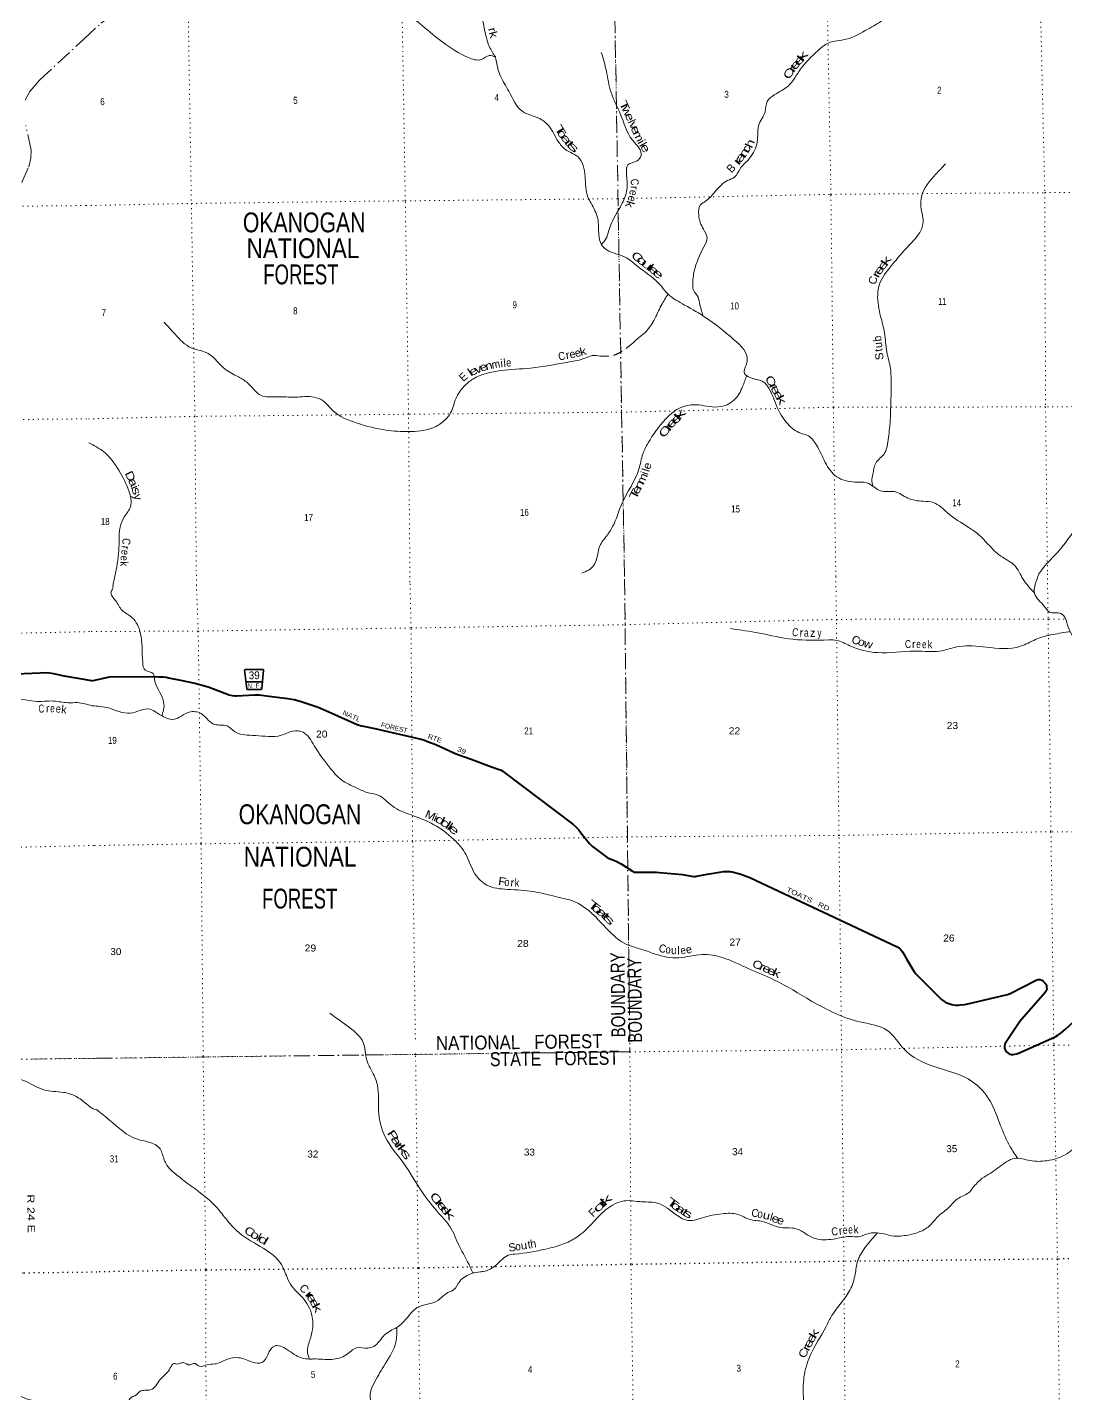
# Model space of a CAD drawing. Header units: feet. Extents: x 242557 to 489137, y 368785 to 557307.
# Drawn here: x 271861 to 297824, y 487044 to 521191 of the extents above; entities that cross this region are included whole.
import ezdxf
from ezdxf.enums import TextEntityAlignment as Align

# ---------------------------------------------------------------- set-up
doc = ezdxf.new("R2010")
doc.units = ezdxf.units.FT
doc.header["$LTSCALE"] = 80
for name, pattern in [('DOT_DASHED', [7.7, 5, -1.2, 0.3, -1.2]), ('DOTTED', [1.5, 0.3, -1.2]), ('MEDIUM_DASHED', [4.5, 3, -1.5])]:
    doc.linetypes.add(name, pattern=pattern)
for name, color, linetype, lineweight in [('26', 7, 'Continuous', 40), ('27', 7, 'Continuous', 25), ('39', 7, 'Continuous', 13), ('41', 7, 'Continuous', 13), ('44', 7, 'DOT_DASHED', 13), ('6', 7, 'DOTTED', 25), ('7', 7, 'DOTTED', 13)]:
    doc.layers.add(name, color=color, linetype=linetype, lineweight=lineweight)

msp = doc.modelspace()

# ---------------------------------------------------------------- linework, layer by layer
at = {"layer": '26'}
for points in [[(273474.39, 504862.65), (272741.68, 504984.97), (272670.33, 505001.32), (272520.88, 505033.22), (272419.37, 505050.99), (272322.93, 505058.61), (272183.32, 505052.93), (270567.7, 504984.54)], [(273474.39, 504862.65), (273916.01, 504955.8), (274032.81, 504969.19), (275146.43, 504960.31), (275255.73, 504955.81), (275330.1, 504949.05), (275394.32, 504937.76), (275691.78, 504879.13), (276047.84, 504802.47), (276265.31, 504746.1), (276404.76, 504701.11), (276904.19, 504511.6), (276979.69, 504489.45), (277046.16, 504484.54), (277093.48, 504484.54), (277243.96, 504494.21), (277548.39, 504509.79), (277661.37, 504504.83), (277841.49, 504482.77), (278374.61, 504419.15), (278473.77, 504403.37), (278534.61, 504389.84), (278681.09, 504349.25), (279085.6, 504220.72), (279178.7, 504187.97), (280107.58, 503769.74), (280157.15, 503751.7), (280215.74, 503733.66), (280263.07, 503722.39), (280552.31, 503667.79), (281709.47, 503398), (281790.96, 503372.89), (281867.58, 503345.83), (282073.1, 503265.29), (282525.61, 503057.2), (282622.43, 503018.86), (282957.56, 502899.77), (283469.47, 502713.22), (283656.88, 502644.56), (283708.71, 502622.01), (283750.03, 502599.19), (283801.11, 502563.38), (285503.65, 501273.58), (285577.3, 501211.25), (285641.11, 501140.54), (285701.09, 501062.11), (285919.43, 500793.28), (285950.75, 500759.83), (285996.05, 500718.87), (286360, 500443.78), (286406.99, 500416.87), (286542.53, 500371.62), (286585.35, 500353.58), (286712.01, 500289.16), (286993.23, 500101.03), (287029.29, 500080.74), (287061, 500073.44), (287367.31, 500074.28)], [(287367.31, 500074.28), (287589.68, 500074.89), (287664.78, 500071.72), (288240.5, 500017.99), (288468.17, 499979.27), (288515.49, 499972.51), (288568.26, 499971.42), (288634.93, 499981.53), (288865.91, 500027.24), (289264.79, 500092.02), (289314.37, 500096.53), (289361.7, 500096.53), (289433.81, 500092.02), (289487.89, 500083), (289677.05, 500031.76), (289863.11, 499968.01), (289947.18, 499935.71), (293593.82, 498220.46), (293656.92, 498184.38), (293686.42, 498162.41), (293711, 498130.26), (293744.8, 498082.91), (293852.72, 497894.96), (294023.45, 497605.38), (294056.92, 497559.77), (294077.21, 497537.22), (294722.5, 496893.42), (294778.05, 496851.73), (294829.88, 496822.41), (294899.74, 496795.35), (294976.36, 496772.8), (295075.51, 496757.02), (295142, 496757.02), (295185.94, 496759.27), (295297.8, 496772.59), (295347.07, 496781.83), (296371.3, 497023.11), (296439.05, 497045.43), (297066.8, 497369.57), (297103.69, 497386.15), (297135.24, 497392.91), (297189.33, 497390.66), (297232.14, 497377.13), (297260.79, 497354.9), (297329.04, 497275.66), (297344.82, 497241.83), (297348.23, 497207.12), (297349.33, 497156.15), (297342.57, 497122.32), (297315.52, 497072.72), (297263.06, 497007.8), (296719.23, 496396.56), (296665.39, 496321.84), (296311.59, 495794.19), (296300.32, 495762.62), (296293.5, 495726.91), (296295.81, 495676.93), (296309.33, 495640.85), (296325.11, 495607.03), (296344.52, 495584.53), (296417.5, 495530.36), (296458.07, 495516.83), (296509.13, 495520.89), (296600.04, 495539.38), (296703.82, 495578.89), (297558.58, 495959.59), (297629.9, 496001.64), (297706.51, 496053.5), (297811.51, 496143.77), (298675.53, 496944.2)]]:
    msp.add_lwpolyline(points, dxfattribs=at)
at = {"layer": '27', "lineweight": 35}
msp.add_line((277335.15, 504832.38), (277740.22, 504832.38), dxfattribs=at)
msp.add_lwpolyline([(277381, 504641.83), (277362.02, 504643.94), (277350.78, 504663.63), (277295.25, 505124.29), (277300.87, 505135.54), (277314.93, 505143.98), (277756.33, 505142.57), (277763.36, 505138.35), (277770.39, 505122.88), (277723.29, 504669.26), (277714.15, 504650.27), (277703.62, 504641.12)], close=True, dxfattribs=at)
at = {"layer": '39'}
for points in [[(279201.73, 536333.67), (279374.2, 536001.56), (279539.21, 535389.91), (279628.73, 535110.42), (279869.95, 534749.99), (279915.06, 534454.27), (279780.36, 534166.57), (279651.42, 534008.52), (279623.6, 533805.94), (279384.33, 533303.48), (278981.93, 532578.13), (278839.31, 532221.55), (278801.65, 531897.44), (278877.1, 531587.56), (278979.34, 531040.7), (279068.57, 530890.85), (279137.67, 530706.56), (279444.02, 530131.44), (279497.25, 529819.53), (279882.3, 529280.91), (280277.51, 528713.94), (280514.62, 528383.89), (280836.54, 528070.08), (280984.56, 527825.05), (281150.61, 527652.96), (281466.57, 527292.56), (281721.53, 527106.33), (282016.88, 526930.25), (282063.81, 526721.64), (282010.54, 526158.5), (282019.55, 525745.28), (282135.41, 525431.37), (282457.43, 525075.03), (282761.52, 524601.19), (282847.55, 524078.63), (282813.77, 523829.47), (282790.21, 523527.64), (282791.88, 522790.33), (282839.24, 522389.29), (282993.63, 522010.58), (283239.47, 521394.92), (283331.36, 520957.44), (283412.71, 520716.44), (283566.85, 520449.13)], [(295898.61, 533613.36), (295364.11, 533236.34), (294936.77, 532822.91), (294564.21, 532300.13), (294457.84, 531990.16), (294317.2, 531647.77), (294144.24, 531305.36), (294098.96, 530780.71), (294118.14, 530341.17), (294393.44, 530094.18), (294462.89, 529755.94), (294651.37, 529486.63), (294977.61, 529049.26), (295667.09, 528784.25), (296111.85, 528642.68), (296377.08, 528383.53), (296749.23, 528189.26), (297138.04, 527774.2), (297368.3, 527792.54), (297496.03, 527590.05), (297940.97, 527369.48), (298143.56, 527116.38), (298409.34, 526614.16), (298636.86, 526055.21), (298851.33, 525907.45), (298995.31, 525666.47), (299046.5, 525360.64), (299051.87, 524771.19), (299008.76, 524183.75), (298809.69, 523770.44), (298824.79, 523347.1), (298765.13, 522929.8), (298925.4, 522628.06), (299267.74, 522219.06), (299373.77, 521783.61), (299413.59, 521147.6), (299450.42, 520938.98), (299584.52, 520600.77), (299587.73, 520074.12), (299538.34, 519579.86), (299642.09, 519259.86), (299774.34, 518844.68), (299833.54, 518575.31), (300020.4, 518127.75), (300095.9, 517797.61), (300064.67, 517309.43), (300170.71, 516873.98), (300225.7, 516675.5), (300475.38, 516146.95), (300654.22, 515673.05), (300732.17, 515152.51), (300444.24, 514724.97), (300176.1, 514487.84), (299965.29, 513904.37), (299925.73, 513533.67), (300027.15, 513351.42), (300329.02, 512970.76), (300420.68, 512636.58), (300195.6, 512113.87), (299980.34, 511716.75), (299700.31, 511370.24), (299438.42, 511048.04), (299271.86, 510551.69), (299096.57, 510345), (298994.38, 509974.26), (298634.29, 509299.57), (298243.34, 508874), (297659.2, 508114.12), (297383.1, 507820.28), (297248.11, 507660.19), (297156.68, 507532.22)], [(273236.88, 524302.34), (273505.85, 524250.3), (274096.23, 524033.85), (274518.37, 524066.46), (275073.37, 524313.85), (275729.43, 524530.91), (276117.32, 524525.02), (276341.36, 524612.23), (276612, 524644.78), (276769.83, 524527.37), (276959.91, 524448.46), (277138.19, 524223.71), (277415.48, 523992.93), (277717.25, 523652.78), (277980.25, 523486.81), (278374.71, 523256.08), (278684.31, 523027.34), (279106.96, 522835.12), (280045.09, 522499.33), (280301.98, 522353.61), (280743.16, 522007.46), (281249.08, 521620.82), (281744.92, 521224.04), (282254.93, 520813.1), (282884.05, 520438.67), (283217.49, 520390.22), (283415.26, 520485.52), (283568.45, 520442.83)], [(288754.85, 513978.42), (288669.55, 514308.03), (288608.53, 514492.32), (288525.46, 514601.66), (288498.85, 514755.6), (288538.47, 515104.02), (288777.51, 515705.73), (288857.8, 515932.64), (288766.41, 516145.28), (288648.44, 516501.72), (288692.32, 516752.92), (288817.36, 516844.13), (289061.26, 517085.29), (289371.74, 517362.95), (289545.28, 517448.11), (289684.21, 517654.79), (289881.69, 517873.65), (290103, 518274.82), (290122.73, 518485.49), (290144.39, 518732.62), (290307.25, 519079.08), (290363.23, 519338.38), (290536.6, 519500.51), (290891.63, 519731.6), (291197.76, 520147), (291625, 520602.96), (291889.21, 520797.55), (292339.49, 520895), (292878.31, 521146.43), (293255.56, 521375.51), (293707.09, 521817.3)], [(283566.85, 520449.13), (283685.07, 519983.31), (283898.06, 519598.55), (284246.69, 519086.25), (284675.37, 518908.2), (284897.99, 518730.06), (285151.46, 518312.91), (285347.86, 518116.53), (285624.98, 517958.67), (285805.9, 517462.49), (285879.78, 516948.03), (285956.9, 516794.12), (286123.41, 516413.39), (286150.58, 516012.34), (286219.85, 515755.12), (286347.4, 515629.6), (286806.39, 515449.55), (287093.74, 515237), (287646.24, 514795.69), (287883.22, 514524.38), (288295.95, 514251.13), (288842.13, 513925.27), (289520.1, 513392.88), (289856.72, 512827.9), (289796.77, 512538.21), (289936.39, 512437), (290233.56, 512346), (290584.4, 511752.67), (290874.35, 511280.85), (291198.11, 511046.04), (291355.79, 510997.51), (291594.73, 510748.47), (291811.86, 510319.16), (292099.54, 509958.74), (292552.36, 509827.3), (292905.98, 509786.96), (293193.25, 509606.83), (293546.83, 509586.74), (293876.49, 509424.86), (294264.53, 509348.07), (294521.17, 509313.76), (294863.15, 509062.76), (295395.29, 508694.36), (295656.31, 508510.16), (296087.62, 508064.74), (296326.37, 507898.76), (296575.28, 507710.5), (296684.46, 507527.77)], [(286213.03, 520561.83), (286341.37, 520091.96), (286455.68, 519565.36), (286695.31, 519012.5), (286993.73, 518370.53), (287206.72, 517983.75), (287106.01, 517852.04), (286879.97, 517756.72), (286839.98, 517570.35), (286860.97, 517221.96), (286776.9, 516879.59), (286591.81, 516541.23), (286469.12, 516300.13), (286400.86, 516111.71), (286328.61, 515901.02), (286214.46, 515766.2)], [(294817.21, 517776.8), (294579.41, 517519.44), (294221.05, 516972.36), (294205.49, 516707), (294254.95, 516277.6), (294130.34, 515993.95), (293826.05, 515655.53), (293503.67, 515278.62), (293195.58, 514838.91), (293123.6, 514508.71), (293197.55, 513965.89), (293293.43, 513552.71), (293353.09, 513078.76), (293442.93, 512657.48), (293459.95, 512276.68), (293423.96, 511217.28), (293370.42, 510773.65), (293306.25, 510560.93), (293074.53, 510295.47), (293002.42, 510019.95), (292974.48, 509868.02), (293001.71, 509739.1)], [(287882.63, 514524.82), (287712.14, 514240.71), (287527.13, 513867.92), (287299.55, 513557.89), (287142.26, 513428.18), (287019.29, 513314.68)], [(286189.76, 512976), (285983.67, 512988.06), (285797.97, 512919.1), (285418.39, 512827.76), (284440.96, 512675.36), (283699.7, 512612.21), (283001.2, 512399.18), (282777.37, 512214.74), (282580.06, 511920.94), (282445.54, 511554.24), (282250.09, 511329.31), (281967.62, 511169.15), (281398.12, 511087.84), (280830.37, 511122), (280104.72, 511299.9), (279493.91, 511617.62), (279257.01, 511854.5), (279032.56, 511949.59), (278565.9, 511949.36), (278091.13, 511959.26), (277707.23, 511991.48), (277365.1, 512307.3), (277138.51, 512455.06), (276800.69, 512653.4), (276535.45, 512918.62), (276329.06, 513064.37), (275961.13, 513179.64), (275554.29, 513525.82), (275280.9, 513819.4)], [(289848.78, 512487.26), (289746.99, 512218.15), (289654.5, 512023.65), (289360.15, 511758.15), (289053.21, 511701.28), (288515.71, 511759.76), (288101.86, 511636), (287817.55, 511396.84), (287384.55, 510805.16), (287251.84, 510527.59), (287153.71, 510148.76), (286729.38, 509293.75), (286496.36, 508712.3), (286333.28, 508463.07), (286176.23, 508232.08), (286096.16, 507905.92), (286025.8, 507751.94), (285892.75, 507626.29), (285729.29, 507551.26)], [(273401.26, 510803.98), (273764.98, 510587.85), (274155.96, 510110), (274397.5, 509603.72), (274440.81, 509212.81), (274289.86, 508961.56), (274187.35, 508732.62), (274152.19, 508199.87), (274066.79, 507549.62), (274001.52, 507235.38)], [(296682.88, 507530.42), (296784.34, 507360.63), (296937.93, 507169.13), (297035, 507067.8)], [(297156.68, 507532.22), (297064.5, 507276.67), (297046.17, 507041.46), (297288.06, 506725.37), (297422.05, 506573.61), (297701.65, 506543.66), (297916.99, 506121.84), (298297.92, 505714.82), (298623.79, 505335.27), (298849.78, 504759.7), (299019.75, 504430.68)], [(274001.52, 507235.38), (274002.45, 507178.32), (273957.49, 507084.44), (274064.32, 506863.39), (274232.21, 506619.01), (274484.04, 506434.71), (274686.48, 506059.26), (274745.37, 505316.98), (274811.25, 505125.65), (275004.81, 505039.65), (275043.71, 504890.41), (275258.41, 504385.55), (275275.9, 504185.34), (275228.67, 504002.78)], [(273481.66, 504233.74), (273113.53, 504313.21), (272879.22, 504311.42), (272518.56, 504352.98), (272039.89, 504347.12), (271743.74, 504394.34), (271221.66, 504427.83), (270943.64, 504396.64), (270690.9, 504323.61), (270550.52, 504443.46), (270221.41, 504677.92), (269633.31, 505009.05), (269443.46, 505491.67), (269342.25, 505741.92), (269091.23, 506004.61), (268817.44, 506208.09), (268473.94, 506533.19), (268231.75, 506765.77), (267998.95, 506978.76)], [(289446.35, 506166.28), (290166.24, 506050.23), (291006.07, 505897.64), (291900.28, 505879.57), (292096.6, 505870.57), (292424.45, 505736.09), (293116.99, 505562.9), (294054.77, 505600.21), (294394.68, 505591.49), (294665.51, 505601.91), (295161.1, 505717.18), (295834.83, 505701.66), (296696.02, 505723.56), (297071.41, 505891.59), (297502.13, 506015.95), (297948.83, 506087.16)], [(273481.66, 504233.74), (273890.61, 504181.36), (274432.78, 504050.31), (274928.61, 504151.42), (275114.29, 504053.14), (275531.48, 503897.82), (275904.71, 504073.91), (276210.66, 504040.34), (276393.47, 503871.13), (276544.81, 503770.28), (276854.9, 503730.7), (277043.28, 503591.96), (277562.67, 503492.95), (278207.75, 503497.22), (278503.31, 503601.19), (278758.61, 503572.88), (279035.25, 503235.07), (279436.91, 502676.49), (279712.8, 502383.22), (280092.28, 502184.77), (280361.16, 502069.6), (280625.15, 502004.97), (280985.66, 501731.29), (281460.64, 501506.01), (282028.93, 501264.01), (282518.3, 500903.28), (282832.31, 500507.34), (283052.47, 500039.01), (283352.49, 499754.23), (283872.02, 499647.12), (284514.03, 499592.61), (285068.27, 499465.81), (285492.76, 499357.19), (286030.66, 498997.23), (286845.63, 498273.15), (287248.29, 498139.87), (287563.61, 498029.5), (288151.64, 497937.67), (288734.78, 498017.9), (289241.64, 497942.99), (289901.59, 497661.95), (290529.05, 497388.49), (291472.27, 496856.83), (292714.8, 496325.91), (293351.06, 496131.58), (293796.05, 495642.55), (294510.8, 495228.73), (295498.16, 494839.54), (295932.94, 494356.43), (296198.13, 493734.91), (296437.33, 493216.26), (296630.28, 492920.1)], [(303968.94, 497456.12), (303695.85, 497338.33), (303507.04, 497138.87), (303174.15, 496726.48), (302720.08, 496547.07), (302209.01, 496510.52), (302042.55, 496426.85), (301756.09, 496019.25), (301434.79, 495760.96), (301081.26, 495615.56), (300628.33, 495488.82), (300381.57, 495247.92), (299914.25, 494770.6), (299161.42, 494193.52), (298748.56, 493968.19), (298450.57, 493766.97), (298174.36, 493351.44), (297855.99, 493038.52), (297351.23, 492866.39), (296936.61, 492867.84), (296541.33, 492922.26), (296354.55, 492844.34), (295984.78, 492581.22), (295609.02, 492313.95), (295396.77, 492065.51), (295118.22, 491911.18), (294901.38, 491695.07), (294632.07, 491472.04), (294411.59, 491231.56), (294143.12, 491079.42), (293790.64, 490992.77), (293590.68, 490977.41), (293097.78, 491064.69), (292841.5, 491030.2), (292636.32, 490964.14), (292450.14, 490971.28), (292125.26, 490927.59), (291666.66, 490897.96), (291392.02, 490994.82), (291142.75, 491146.75), (290994.55, 491180.83), (290672.7, 491197.95), (290247.56, 491345.04), (289925.13, 491396.58), (289623.7, 491523.38), (289235.09, 491541.45), (288731.24, 491436.17), (288414.82, 491370.34), (288086.87, 491510.89), (287637.13, 491799.35), (287221.87, 491839.27), (286774.56, 491860.45), (286341.17, 491653.02), (286068.46, 491391.45), (285710.36, 491035.36), (285424.17, 490854.59), (285060.4, 490717.12), (284822.76, 490656.61), (284048.25, 490530.79), (283882.9, 490501.81), (283589.56, 490264.22), (283298.95, 490105.65), (283184.01, 490085.58), (282998.37, 490060.33)], [(279421.7, 496552.26), (279919.16, 496191.66), (280259.01, 495822.46), (280349.33, 495378.38), (280535.76, 494992.54), (280616.71, 494746.77), (280641.32, 494119.38), (280808.04, 493459.83), (281257.56, 492821.02), (281793.14, 491993.23), (282199.82, 491497.52), (282424.87, 491221.66), (282659.48, 490735.34), (282937.3, 490205.16), (282998.37, 490060.33)], [(267121.02, 495185.41), (267396.83, 494981.97), (267776.82, 494894.38), (268187.9, 494613.43), (268650.37, 494378.25), (268906.44, 494398.79), (269275.88, 494329.14), (269545.17, 494386.4), (269871.81, 494493.63), (270486.81, 494703.09), (270857.31, 494914.54), (271046.9, 495008.24), (271312.61, 494966.33), (271771.7, 494866.55), (272272.43, 494636.37), (272762.91, 494573.77), (273070.41, 494476.29), (273350.21, 494274.97), (273508.5, 494165.68), (273605.65, 494133.81)], [(273605.65, 494133.81), (273914.7, 493879.91), (274614.35, 493401.04), (274894.58, 493332.63), (275178.56, 493161), (275286.37, 492881.23), (275433.8, 492650.7), (275632.83, 492479.73), (275782.38, 492364.67), (276134.6, 492103), (276581.99, 491713.25), (276815.28, 491427.4), (277148.84, 491072.27), (277760.13, 490677.04), (278213.88, 490269.17), (278377.77, 489901.2), (278519.03, 489676.65), (278741.31, 489445.29), (278975.12, 489007.56), (278985.81, 488608.78), (278899.92, 488301.61), (278864.82, 488102.59), (278914.63, 487904.92)], [(293120.65, 491064.32), (292672.76, 490476.66), (292622.11, 490360.42), (292560.86, 490031.37), (292428, 489630.29), (291979.43, 488999.35), (291834.36, 488723.64), (291437.89, 488000.38), (291281.11, 487457.16), (291268.25, 486893.97), (291293.01, 486015.46), (291170.57, 485110.29), (291109.18, 484667.83), (291013.9, 484196.47), (290665.4, 483870.91), (290288.76, 483656.28), (290123.51, 483621.23), (289866.3, 483521.93), (289330.54, 483268.3), (289034.44, 483075.21), (288766.14, 482912.95), (288495.85, 482627.13), (288013.41, 482208.29), (287674.15, 481692.52), (287634.19, 481299), (287469.12, 480767.8), (287337.97, 480627.99), (286913.42, 480254.63), (286714.2, 480073.23)], [(282998.37, 490060.33), (282672.21, 489850.56), (282518.01, 489637.47), (282373.55, 489568.33), (282123.99, 489373.97), (281611.28, 489193.61), (281235.52, 488804.84), (281101.84, 488695.36)], [(281101.84, 488695.36), (280795.5, 488510.21), (280521.17, 488224.32), (280374.25, 488181.46), (280095.06, 488187.11), (279837.01, 488016.92), (279472.9, 487899.7), (279015.65, 487910.59), (278914.63, 487904.92)], [(281101.84, 488695.36), (281075.54, 488332.44), (280811.56, 487789.52), (280551.93, 487349.96), (280448.65, 487115.41), (280575.84, 486522.06), (280731.97, 486255.23), (280751.05, 485959.86), (280752.01, 485295.63), (280664.81, 485067.42), (280603.44, 484987.46), (280553.23, 484966.4), (280556.1, 484915.82), (280555.33, 484840.88), (280536.26, 484771.72), (280500.6, 484726.59), (280566.22, 484672.97), (280599.71, 484604.65), (280635.81, 484501.95), (280627.25, 484408.65), (280596.72, 484298.81), (280630.12, 484236.56), (280639.32, 484169.88), (280758.68, 484046.24), (280764.01, 483969.37), (280886.17, 483556.17), (280907.04, 483396.52), (280857.16, 483355.22), (280926.28, 483212.54), (280921.13, 482914.77), (280771.63, 482541.77), (280720.78, 482194.66), (280720.66, 481716.73), (280680.03, 481242.2), (280695.01, 480707.8), (280578.23, 480191.55), (280627.71, 479771.11), (280776.66, 479327.97), (280921.5, 479010.32)], [(273646.94, 486577.1), (273279.26, 486764.88), (272847.33, 486748.04), (272405.2, 486815.89), (271902.15, 486896.37), (271443.72, 487131.65), (271075.64, 487308.52), (270665.52, 487308.41), (270284.82, 487343.41), (269911.3, 487414.98), (269637.01, 487476.9), (269249.19, 487554.19), (269069.95, 487531.52), (268846.09, 487515.83), (268539.99, 487718.51), (267917.87, 487955.77), (267608.39, 488051.19), (267280.14, 488008.63), (266907.02, 487983.16), (266424.97, 487870.03), (265797.7, 487342.79), (265633.5, 487203.21), (265360.47, 487052.83), (265091.54, 486819.65), (264826.64, 486748.33), (264145.96, 486741.48), (263781.47, 485804.22), (263702.88, 485553.53), (263711.27, 485298.95), (263490.64, 484425.93), (263236.25, 483610.72), (263091.69, 482846.78), (262963.08, 482414.88), (262976.1, 482055.26), (262940.62, 481534.67), (262707.27, 481009.16), (262693.3, 480679.2), (262582.4, 480265.93), (262331.13, 479891.63), (262196.56, 479698.19), (262082.29, 479501.22)], [(278914.35, 487906.05), (278715.91, 487936.16), (278352.37, 488149.05), (278039.48, 488235.17), (277879.02, 488034.13), (277728.9, 487819.09), (277492.07, 487831.49), (277144.37, 487943.37), (276843.78, 487898.05), (276548.35, 487785.98), (276358.53, 487768.76), (276158.91, 487733.16), (276030.35, 487801.98), (275923.83, 487761.8), (275761.07, 487819.94), (275672.47, 487796.24), (275607.98, 487783.06), (275522.82, 487795.87), (275435.65, 487687.14), (275332.84, 487545.76), (275175.68, 487389.33), (274943.23, 487138.54), (274672.91, 487097.75), (274593.35, 487017.49), (274421.09, 486917.53), (274393.79, 486856.33), (274108.37, 486750.5), (273860.43, 486701.97), (273701.6, 486599.47)]]:
    msp.add_spline(points, degree=3, dxfattribs=at)
at = {"layer": '39', "linetype": 'MEDIUM_DASHED'}
msp.add_spline([(287019.29, 513314.68), (286795.44, 513140.37), (286480.65, 512984.25), (286189.76, 512976)], degree=3, dxfattribs=at)
at = {"layer": '44'}
for points in [[(272933.01, 548591.59), (275531.78, 548616.64), (275877.55, 521929.06), (286541.77, 522057.29), (286794.15, 507395.84)], [(273275.89, 520895.47), (273707.22, 521294.18), (273778, 521348.04), (273850.66, 521376.31), (274027.94, 521394.16), (275009, 521396.66), (274989.68, 522122.07), (275033.39, 522238.68), (275106.05, 522329.57), (275223.11, 522440.65), (275287.84, 522490.04), (275865.3, 522874.37)], [(271806.23, 519368.98), (271925.2, 519584.91), (272169.52, 519872.77), (273275.89, 520895.47)], [(271231.08, 516183.2), (271896, 517705.4), (271949.41, 517916.7), (271955.39, 518118.01), (271823.63, 518735.83)], [(286794.15, 507395.84), (286928.61, 495588.5), (273591.24, 495424.98)], [(273591.24, 495424.98), (262387.86, 495278.88), (262409.45, 493936.87), (261084.55, 493917.17), (261170.67, 479251.51), (263863.2, 479309.72), (264130.68, 461059.09)]]:
    msp.add_lwpolyline(points, dxfattribs=at)
at = {"layer": '6'}
for points in [[(304061.59, 490504.4), (302945.61, 490473.12), (297618.72, 490408.12), (292278.5, 490348.83), (286954.71, 490273.61), (281635.25, 490182.26), (276323.19, 490131.52), (273657.31, 490088.19)], [(243252.17, 489739.04), (245138.43, 489745.88), (250474.02, 489830.33), (255790.57, 489867.8), (261112.37, 489919.93), (266462.3, 490014.47), (271778.5, 490066.08), (273657.31, 490088.19)]]:
    msp.add_lwpolyline(points, dxfattribs=at)
at = {"layer": '7'}
for points in [[(275436.53, 553325.77), (275436.16, 553310.29), (275531.78, 548616.64), (275602.77, 543315.61), (275670.71, 537986.63), (275736.42, 532626.45), (275806.59, 527304.14), (275877.55, 521929.06), (275963.08, 516789.24), (276049.84, 511468.07), (276089.5, 507259.44)], [(281428.66, 507326.84), (281393.09, 511523.34), (281312.37, 516854.64), (281225.54, 521992.32), (281110.95, 527324.8), (281072.61, 532670.3), (280985.78, 538021.85), (280909.15, 543326.82), (280846.56, 548680.41), (280779.47, 553341.25), (280777.74, 553405.53)], [(296832.58, 545379.07), (296845.9, 543527.04), (296973.1, 538193.73), (297072.04, 532846.23), (297122.54, 527484.53), (297183.03, 522165.38), (297301.63, 517058.93), (297321.8, 511705.32), (297368.13, 507535.68)], [(292076.55, 507465.09), (292014.81, 511694.63), (291954.31, 517015.81), (291855.94, 522110.11), (291785.33, 527435.34), (291762.43, 530071.44)], [(286487.3, 525898.59), (286541.77, 522057.29), (286631.19, 516909.85), (286716.17, 511566.45), (286794.15, 507395.84)], [(287092.97, 516917.05), (291954.31, 517015.81), (297301.63, 517058.93), (302606.51, 517110.14)], [(273327.38, 516736.27), (271431.47, 516718.87), (266092.91, 516625.22), (260770.39, 516559.98), (255411.57, 516474.35), (250093.04, 516419.25), (244796.55, 516406.77), (242958.99, 516381.2)], [(273327.38, 516736.27), (275963.08, 516789.24), (281312.37, 516854.64), (286628.96, 516907.62), (286812.25, 516911.34)], [(302671.13, 511754.52), (297321.8, 511705.32), (292014.81, 511694.63), (286720.2, 511572.53), (281393.1, 511521.32), (276049.84, 511468.07), (273393.39, 511405.36)], [(243017.61, 511053.29), (244829.25, 511054.27), (250176.33, 511060.87), (255484.49, 511166.56), (260835.37, 511223.81), (266147.68, 511309.26), (271520.68, 511388.87), (273393.39, 511405.36)], [(292268.74, 491241.55), (292220.67, 495637.55), (292155.63, 500995), (292092.44, 506362.61), (292076.55, 507465.09)], [(297368.13, 507535.68), (297384.45, 506402.89), (297456.87, 501088.09), (297527.57, 495755.03), (297618.72, 490408.12), (297690.91, 484985.98), (297741.42, 479650.57), (297783.44, 474339.33), (297837.93, 469008.03), (297929.6, 463630.76), (297969.47, 461488.79)], [(276089.5, 507259.44), (276133.81, 506102.71), (276208.28, 500785.92), (276258.15, 495460.15), (276323.19, 490131.52), (276333.78, 484765.1), (276347.42, 479457.45), (276464.29, 474145.38), (276582.91, 468849.55), (276666.65, 463462.02), (276684.07, 461212.46)], [(281563.89, 495900.6), (281495.77, 500854.48), (281455.53, 506179.93), (281428.66, 507326.84)], [(286794.15, 507395.84), (286806.88, 506259.99), (286860.85, 500963.9), (286928.61, 495588.5), (286954.71, 490273.61), (287035.09, 484845.53), (286975.44, 479567.08), (287117.35, 474208.84), (287211, 468833.62), (287314.21, 463490.95), (287364.46, 461348.56)], [(273459.2, 506089.27), (276133.81, 506102.71), (281455.53, 506179.93), (286804.65, 506261.11), (292091.9, 506395), (297402.65, 506403.18), (297808.94, 506402.89)], [(269704.04, 506015.31), (271591.29, 506048.72), (273459.2, 506089.27)], [(302792.14, 501080.46), (297456.87, 501088.09), (292155.63, 500995), (286858.62, 500959.44), (281495.77, 500854.48), (276208.28, 500785.92), (273525.4, 500742.95)], [(273525.4, 500742.95), (271652.16, 500701.59), (266309.56, 500655.38), (260998.96, 500622.11), (255657.16, 500543.57), (250368.22, 500452.2), (245009.36, 500409.63), (243134.98, 500388.69)], [(273591.24, 495424.98), (276257.04, 495459.04), (281572.41, 495523.55), (286928.61, 495588.5), (292220.67, 495637.55), (297527.57, 495755.03), (302864.93, 495743.39)], [(282011.73, 461279.71), (281983.69, 463456.13), (281918.45, 468825.73), (281819.92, 474129.99), (281650.92, 479414.89), (281699.38, 484757.96), (281635.25, 490182.26), (281569.07, 495523.55), (281568.6, 495557.68)], [(243193.48, 495072.26), (245079.57, 495093.06), (250422.53, 495125.12), (255730.15, 495196.74), (261045.7, 495274.63), (266365.84, 495330.38), (271708.51, 495403.19), (273591.24, 495424.98)], [(292673.96, 461418.13), (292646.32, 463552.13), (292540.64, 468921.09), (292494.37, 474244.41), (292352.33, 479610.75), (292321.94, 484952.56), (292278.5, 490348.83), (292271.56, 490983.4)]]:
    msp.add_lwpolyline(points, dxfattribs=at)

# ---------------------------------------------------------------- texts
at = {"layer": '27', "width": 0.95}
for s, height, p in [('39', 194, (277534.98, 504899.99)), ('N. F.', 114.1, (277534.73, 504681.12))]:
    msp.add_text(s, height=height, rotation=0.63, dxfattribs=at).set_placement(p, align=Align.CENTER)
at = {"layer": '27'}
for s, rotation, width, p in [('NATL', 335.76, 1.15, (279730.89, 504020.17)), ('RTE', 340.548, 1.1, (281864.08, 503421.3)), ('39', 338.397, 1.25, (282597.47, 503104.03)), ('TOATS   RD', 334.809, 1.3, (290828.84, 499598.37))]:
    msp.add_text(s, height=120, rotation=rotation, dxfattribs=dict(at, width=width)).set_placement(p)
msp.add_text('FOREST', height=120, rotation=346.876, dxfattribs=at).set_placement((280694.12, 503706.6))
at = {"layer": '41'}
for s, rotation, width, p in [('r', 283.702, 1.15, (283393.48, 521107.79)), ('k', 284.967, 1.2, (283420.04, 520983.97)), ('e', 50.093, 1.85, (291233.73, 520309.25)), ('k', 53.093, 1.95, (291321.19, 520408.96)), ('C', 56.472, 1.4, (290981.32, 519981.5)), ('r', 56.472, 1.8, (291064.81, 520107.52)), ('e', 51.623, 1.75, (291137.68, 520199.16)), ('T', 294.737, 1.55, (286700.65, 519192.1)), ('w', 294.737, 1.35, (286767, 519054.7)), ('e', 294.794, 1.35, (286834.18, 518911.24)), ('T', 301.32, 1.75, (285102.71, 518560.82)), ('l', 294.794, 1.05, (286880.32, 518800.57)), ('v', 295.069, 1.4, (286935.01, 518700.15)), ('e', 295.069, 1.35, (286980.83, 518583.2)), ('o', 297.301, 1.4, (285147.35, 518480.87)), ('a', 307.506, 1.85, (285260.74, 518333.32)), ('t', 312.598, 1.9, (285369.74, 518203.13)), ('m', 295.069, 1.2, (287055.33, 518428.96)), ('i', 298.377, 1.25, (287130.61, 518285.46)), ('h', 65.432, 1.4, (290018.78, 518246.22)), ('s', 317.416, 2.25, (285443.08, 518131.4)), ('l', 298.612, 1.2, (287169.34, 518219.94)), ('e', 299.612, 1.45, (287228.12, 518125.09)), ('a', 51.878, 1.85, (289768.74, 517887.83)), ('n', 56.27, 1.7, (289856.5, 518000.99)), ('c', 73.584, 1.25, (289929.52, 518122.38)), ('r', 48.283, 2.1, (289699, 517791.11)), ('C', 276.463, 0.85, (286949.13, 517311.46)), ('e', 260.367, 0.95, (286921.08, 517071.34)), ('k', 254.496, 1.25, (286831.6, 516795.63)), ('C', 324.139, 1.5, (287054.57, 515368.86)), ('o', 322.882, 1.7, (287169.77, 515279.19)), ('u', 321.912, 1.9, (287292.61, 515182.78)), ('l', 321.912, 1.55, (287388.16, 515109.16)), ('e', 54.759, 1.65, (293326.7, 515188.91)), ('k', 56.669, 1.8, (293414.46, 515301.33)), ('e', 321.912, 1.75, (287467.37, 515045.8)), ('e', 320.855, 1.8, (287572.8, 514958.63)), ('C', 72.891, 1.05, (293099.62, 514840.04)), ('r', 62.301, 1.6, (293172.6, 514970.49)), ('e', 57.469, 1.55, (293241.7, 515073.85)), ('b', 97.243, 0.95, (293214.36, 513421.39)), ('C', 10.044, 0.9, (285238.39, 512877.12)), ('r', 10.044, 1.05, (285387.24, 512903.49)), ('e', 14.552, 1.05, (285648.61, 512962.98)), ('k', 14.552, 1.2, (285779.69, 512997.02)), ('S', 98.408, 1.05, (293262.96, 512982.56)), ('l', 33.369, 1.35, (282984.19, 512484.17)), ('e', 26.811, 1.4, (283055.04, 512513.05)), ('v', 20.642, 1.3, (283167.02, 512559.42)), ('e', 20.642, 1.2, (283294.55, 512609.4)), ('n', 15.746, 1.2, (283423.51, 512642.73)), ('m', 10.329, 0.95, (283591, 512674.95)), ('e', 4.97, 0.85, (283904.82, 512713.54)), ('C', 301.87, 1.35, (290363.02, 512306.95)), ('r', 300.084, 1.65, (290440.57, 512182.35)), ('e', 300.084, 1.5, (290487.61, 512082.13)), ('e', 300.254, 1.5, (290561.05, 511954.37)), ('k', 300.254, 1.7, (290627.07, 511832.9)), ('e', 45.912, 2, (288155.27, 511344.09)), ('k', 47.208, 2.2, (288250.13, 511443.01)), ('C', 51.937, 1.55, (287872.77, 511029.63)), ('r', 50.025, 2.05, (287969.16, 511142.97)), ('e', 50.025, 1.85, (288046.26, 511243.31)), ('e', 74.516, 1.1, (287452.94, 510205.46)), ('D', 297.097, 1.35, (274348.43, 509927.03)), ('a', 294.167, 1.4, (274415.48, 509777.42)), ('n', 62.505, 1.5, (287247.87, 509714.4)), ('m', 65.117, 1.2, (287327.32, 509873.98)), ('i', 293.44, 1.1, (274462.1, 509661.31)), ('y', 284.245, 1.1, (274532.78, 509428.72)), ('s', 288.773, 1.4, (274492.62, 509574.95)), ('T', 62.505, 1.65, (287130.51, 509479.36)), ('e', 62.505, 1.4, (287180.94, 509590.07)), ('e', 263.741, 0.85, (274210.94, 508077.03)), ('C', 262.581, 0.85, (274238.59, 508352.73)), ('k', 268.591, 0.9, (274185.81, 507783.87)), ('e', 265.107, 0.85, (274192.99, 507930.01)), ('C', 354.956, 0.8, (291053.32, 505973.84)), ('a', 359.947, 0.8, (291340.57, 505962.31)), ('y', 359.947, 0.75, (291666.99, 505962.03)), ('C', 342.313, 1.05, (292549.03, 505780.33)), ('o', 342.313, 1.15, (292690.8, 505735.12)), ('w', 346.416, 1.15, (292866.16, 505683.29)), ('C', 3.242, 0.8, (293886.67, 505677.22)), ('e', 358.467, 0.75, (294144.15, 505679.24)), ('e', 358.594, 0.75, (294287.13, 505673.66)), ('k', 0.971, 0.85, (294431.8, 505672.25)), ('C', 1.358, 0.75, (272214.39, 504065.38)), ('e', 359.375, 0.75, (272488.22, 504073.29)), ('e', 353.545, 0.85, (272628.26, 504064.02)), ('M', 336.757, 1.15, (281901.81, 501405.67)), ('i', 336.757, 1.1, (282032.78, 501349.43)), ('d', 333.208, 1.6, (282136.5, 501298.11)), ('d', 327.212, 1.75, (282267.68, 501213.28)), ('l', 323.453, 1.45, (282372.96, 501137.48)), ('e', 320.453, 1.8, (282463.09, 501066.84)), ('F', 352.48, 1.25, (283723.97, 499746.99)), ('k', 359.105, 0.85, (284102.72, 499711.58)), ('o', 353.08, 0.85, (283843.47, 499731.17)), ('T', 321.705, 1.95, (285965.72, 499154.43)), ('o', 320.705, 1.8, (286045.63, 499085.58)), ('a', 320.489, 1.9, (286158.26, 498995.86)), ('t', 317.842, 1.9, (286264.5, 498900.89)), ('s', 316.842, 2.25, (286339.55, 498826.89)), ('C', 349.191, 0.95, (287726.65, 498071)), ('o', 354.054, 0.85, (287876.12, 498045.37)), ('u', 358.371, 0.9, (288022.6, 498027.59)), ('e', 7.94, 0.9, (288271.73, 498030.14)), ('C', 336.591, 1.2, (290073.27, 497674.8)), ('r', 336.591, 1.45, (290196.43, 497623.64)), ('e', 336.312, 1.3, (290308.83, 497576.33)), ('e', 336.312, 1.3, (290432.21, 497518.73)), ('k', 336.312, 1.45, (290558.46, 497462.1)), ('P', 303.082, 1.65, (280924.04, 493438)), ('a', 304.112, 1.7, (281003.96, 493308.01)), ('r', 306.176, 1.9, (281098.1, 493181.75)), ('k', 306.176, 1.9, (281170.08, 493082.3)), ('s', 306.272, 1.95, (281254.51, 492967.32)), ('C', 309.271, 1.6, (282002.73, 491861.05)), ('r', 309.271, 2, (282089.52, 491755.15)), ('e', 309.46, 1.8, (282163.72, 491667.25)), ('e', 309.46, 1.8, (282247.8, 491565.11)), ('o', 43.379, 1.95, (286217.33, 491646.07)), ('r', 44.379, 2.25, (286316.81, 491742.44)), ('k', 42.794, 2.2, (286399.56, 491810.32)), ('T', 323.975, 1.9, (287938.71, 491722.52)), ('o', 321.68, 1.75, (288023.12, 491653.16)), ('a', 327.662, 1.65, (288140.31, 491576.43)), ('k', 309.5, 2.05, (282338.43, 491462.78)), ('t', 327.386, 1.5, (288257.88, 491499.12)), ('s', 333.916, 1.6, (288336.48, 491455.64)), ('C', 350.224, 0.9, (290040.49, 491462.17)), ('o', 350.754, 0.9, (290171.94, 491440.83)), ('u', 346.56, 1.2, (290322.23, 491402.42)), ('e', 338.938, 1.25, (290536.83, 491325.72)), ('e', 341.275, 1.15, (290666.82, 491279.85)), ('C', 328.115, 1.35, (277370.54, 491008.03)), ('o', 330.372, 1.45, (277504.5, 490927.44)), ('l', 330.372, 1.2, (277605.11, 490868.59)), ('C', 5.902, 0.85, (292057.16, 491000.97)), ('e', 4.548, 0.8, (292316.63, 491037.78)), ('e', 0.699, 0.75, (292444.83, 491046.15)), ('k', 1.806, 0.9, (292586.99, 491049.87)), ('d', 328.875, 1.7, (277709.01, 490808.6)), ('S', 9.293, 1.05, (283999.59, 490604.3)), ('o', 9.127, 0.9, (284143.86, 490627.18)), ('u', 9.127, 1.05, (284292.82, 490652.26)), ('r', 310.29, 2.05, (278843.01, 489453.42)), ('e', 306.113, 1.7, (278892.79, 489373.39)), ('e', 301.931, 1.55, (278959.1, 489259.99)), ('k', 299.223, 1.65, (279019.96, 489141.67)), ('k', 61.179, 1.65, (291618.52, 488500.13)), ('e', 61.36, 1.45, (291480.63, 488255.87)), ('e', 61.36, 1.45, (291548.49, 488378.65)), ('C', 65.151, 1.2, (291356.66, 488015.36)), ('r', 61.36, 1.6, (291423.14, 488147.29))]:
    msp.add_text(s, height=200, rotation=rotation, dxfattribs=dict(at, width=width)).set_placement(p, align=Align.CENTER)
for s, rotation, p in [('B', 47.592, (289530.01, 517602.73)), ('r', 268.172, (286941.22, 517186.14)), ('e', 256.608, (286886.9, 516928.72)), ('u', 97.243, (293233.12, 513260.39)), ('i', 5.97, (283730.59, 512695.63)), ('l', 5.97, (283805.01, 512704.67)), ('e', 12.51, (285510.15, 512929.82)), ('t', 96.285, (293242.84, 513132.26)), ('E', 41.929, (282829.35, 512381.19)), ('l', 72.334, (287417.3, 510096.78)), ('i', 70.831, (287386.96, 510017.44)), ('r', 263.741, (274221.08, 508198.95)), ('r', 357.749, (291211.03, 505963.84)), ('z', 359.947, (291499.98, 505957.71)), ('r', 0.861, (294028.09, 505677.73)), ('r', 2.774, (272374.78, 504072.78)), ('k', 353.308, (272766.53, 504046.38)), ('r', 355.545, (283980.92, 499719.74)), ('l', 1.371, (288146.63, 498018.77)), ('e', 11.997, (288421.8, 498053.03)), ('F', 44.235, (286067.77, 491499.11)), ('l', 344.572, (290441.92, 491366.83)), ('r', 7.77, (292207.86, 491019.61)), ('t', 9.127, (284423.2, 490672.49)), ('h', 9.328, (284526.27, 490695.31)), ('C', 314.471, (278712.81, 489598.79))]:
    msp.add_text(s, height=200, rotation=rotation, dxfattribs=at).set_placement(p, align=Align.CENTER)
at = {"layer": '44'}
for s, width, p in [('OKANOGAN', 0.8, (277250.83, 516067.76)), ('NATIONAL', 0.85, (277344.21, 515422.26)), ('FOREST', 0.7, (277760.16, 514768.27)), ('OKANOGAN', 0.8, (277146.29, 501276.51)), ('NATIONAL', 0.85, (277272.8, 500214.68)), ('FOREST', 0.7, (277730.91, 499168.53))]:
    msp.add_text(s, height=495.8, dxfattribs=dict(at, width=width)).set_placement(p)
for s, rotation, width, p in [('BOUNDARY', 90.652, 0.8, (286815.81, 495951.27)), ('BOUNDARY', 90.652, 0.8, (287234.88, 495817.11)), ('NATIONAL   FOREST', 0.702, 0.9, (282079.79, 495629.3)), ('STATE   FOREST', 0.702, 0.85, (283430.06, 495226.81))]:
    msp.add_text(s, height=350, rotation=rotation, dxfattribs=dict(at, width=width)).set_placement(p)
at = {"layer": '6', "width": 1.35}
msp.add_text('R 24 E', height=175, rotation=270.715, dxfattribs=at).set_placement((271860.43, 492025.49))
at = {"layer": '7'}
for s, width, p in [('6', 0.85, (273683.86, 519245.54)), ('5', 0.85, (278509.44, 519278.68)), ('4', 0.85, (283542.59, 519350.02)), ('3', 0.85, (289288.85, 519428.62)), ('2', 0.85, (294607.52, 519528.84)), ('9', 0.85, (283992.79, 514168.85)), ('10', 0.85, (289432.81, 514140.6)), ('11', 0.65, (294635.91, 514255.06)), ('7', 0.85, (273719.39, 513975.02)), ('8', 0.85, (278507.29, 514020.7)), ('16', 0.85, (284179.65, 508981.01)), ('15', 0.85, (289459.16, 509066.2)), ('14', 0.85, (294989.01, 509221.51)), ('18', 0.85, (273698.42, 508752.64)), ('17', 0.85, (278783.16, 508854.73)), ('21', 0.85, (284285.26, 503518.68)), ('22', 1.1, (289399.4, 503522.73)), ('23', 1.1, (294848.2, 503654.79)), ('19', 0.85, (273875.79, 503282.47)), ('20', 1.1, (279080.37, 503441.43)), ('29', 1.1, (278796.34, 498094.47)), ('28', 1.1, (284110.17, 498208.2)), ('27', 1.1, (289417.02, 498243.28)), ('26', 1.1, (294761.04, 498344.04)), ('30', 1.05, (273938.6, 498005.2)), ('32', 1.05, (278863.43, 492946.12)), ('33', 1.05, (284278.83, 492994.05)), ('34', 1.05, (289482.46, 493004.54)), ('35', 1.05, (294839.88, 493079.82)), ('31', 0.85, (273923.44, 492826.04)), ('4', 0.85, (284376.85, 487558.52)), ('3', 0.85, (289594.22, 487592.71)), ('2', 0.85, (295063.03, 487700.05)), ('6', 0.85, (274004.89, 487392.31)), ('5', 0.85, (278950.88, 487437.53))]:
    msp.add_text(s, height=175, dxfattribs=dict(at, width=width)).set_placement(p)

doc.saveas('drawing.dxf')
